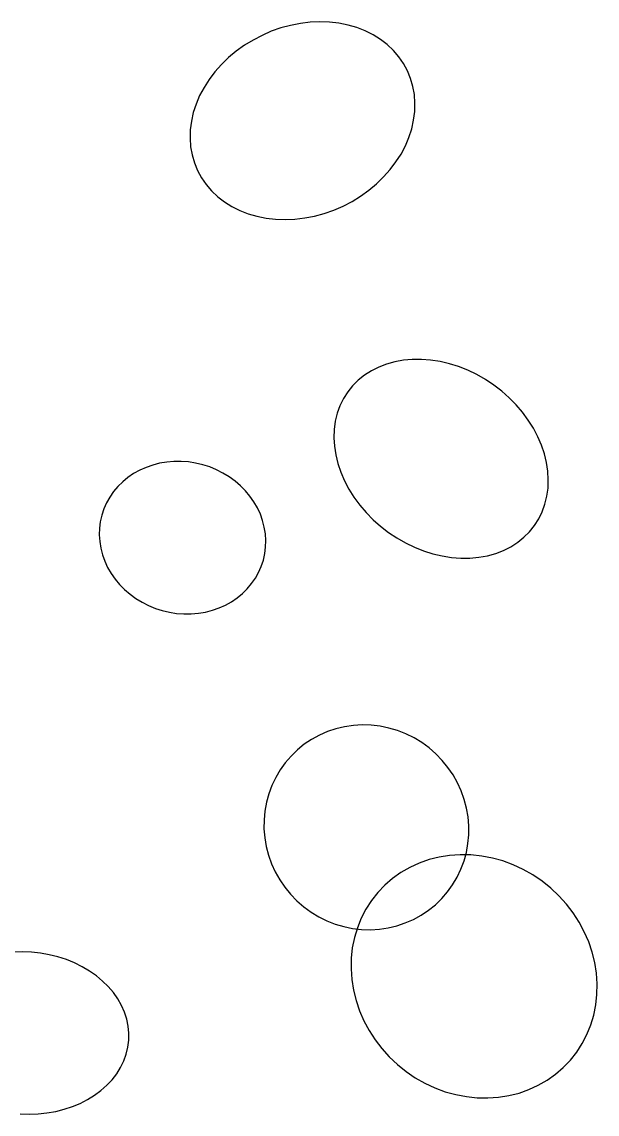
# Model space of a CAD drawing. Header units: metres. Extents: x -14837 to 24336, y -294028 to -274398.
# Drawn here: x 15261 to 24336, y -294028 to -276804 of the extents above; entities that cross this region are included whole.
import ezdxf

# ---------------------------------------------------------------- set-up
doc = ezdxf.new("R2010")
doc.units = ezdxf.units.M

msp = doc.modelspace()

# ---------------------------------------------------------------- linework, layer by layer
at = {"layer": 'LAYER'}
for p, q in [((19196.3, -276953.31), (19049.59, -277016.69)), ((19346.75, -276900.65), (19196.3, -276953.31)), ((19499.8, -276859.12), (19346.75, -276900.65)), ((19654.29, -276829.02), (19499.8, -276859.12)), ((19809.04, -276810.6), (19654.29, -276829.02)), ((19962.87, -276803.98), (19809.04, -276810.6)), ((20114.62, -276809.23), (19962.87, -276803.98)), ((20263.12, -276826.3), (20114.62, -276809.23)), ((20407.25, -276855.05), (20263.12, -276826.3)), ((20545.9, -276895.28), (20407.25, -276855.05)), ((20678.04, -276946.67), (20545.9, -276895.28)), ((20802.64, -277008.84), (20678.04, -276946.67)), ((18907.75, -277090.32), (18771.85, -277173.62)), ((19049.59, -277016.69), (18907.75, -277090.32)), ((20918.76, -277081.31), (20802.64, -277008.84)), ((21025.53, -277163.52), (20918.76, -277081.31)), ((18642.92, -277265.97), (18521.96, -277366.67)), ((18771.85, -277173.62), (18642.92, -277265.97)), ((21122.11, -277254.87), (21025.53, -277163.52)), ((21207.79, -277354.64), (21122.11, -277254.87)), ((18409.87, -277474.94), (18307.51, -277589.97)), ((18521.96, -277366.67), (18409.87, -277474.94)), ((21281.9, -277462.07), (21207.79, -277354.64)), ((21343.88, -277576.37), (21281.9, -277462.07)), ((18307.51, -277589.97), (18215.67, -277710.87)), ((21393.27, -277696.64), (21343.88, -277576.37)), ((18215.67, -277710.87), (18135.03, -277836.74)), ((21429.68, -277821.98), (21393.27, -277696.64)), ((21452.85, -277951.43), (21429.68, -277821.98)), ((18066.22, -277966.6), (18009.75, -278099.48)), ((18135.03, -277836.74), (18066.22, -277966.6)), ((21462.58, -278084.01), (21452.85, -277951.43)), ((18009.75, -278099.48), (17966.06, -278234.35)), ((21458.81, -278218.7), (21462.58, -278084.01)), ((17966.06, -278234.35), (17935.48, -278370.2)), ((21441.57, -278354.5), (21458.81, -278218.7)), ((17918.24, -278505.99), (17914.47, -278640.69)), ((17935.48, -278370.2), (17918.24, -278505.99)), ((21367.3, -278625.22), (21410.99, -278490.35)), ((21410.99, -278490.35), (21441.57, -278354.5)), ((17914.47, -278640.69), (17924.2, -278773.27)), ((21310.83, -278758.1), (21367.3, -278625.22)), ((17924.2, -278773.27), (17947.37, -278902.72)), ((21242.02, -278887.96), (21310.83, -278758.1)), ((17947.37, -278902.72), (17983.78, -279028.06)), ((17983.78, -279028.06), (18033.17, -279148.33)), ((21069.54, -279134.73), (21161.38, -279013.82)), ((21161.38, -279013.82), (21242.02, -278887.96)), ((18033.17, -279148.33), (18033.17, -279148.33)), ((18033.17, -279148.33), (18095.15, -279262.62)), ((20967.18, -279249.76), (21069.54, -279134.73)), ((18095.15, -279262.62), (18169.26, -279370.06)), ((18169.26, -279370.06), (18254.94, -279469.83)), ((20734.13, -279458.73), (20855.09, -279358.03)), ((20855.09, -279358.03), (20967.18, -279249.76)), ((18254.94, -279469.83), (18351.52, -279561.17)), ((20605.2, -279551.08), (20734.13, -279458.73)), ((18351.52, -279561.17), (18458.29, -279643.39)), ((18458.29, -279643.39), (18574.41, -279715.86)), ((18574.41, -279715.86), (18699.01, -279778.03)), ((20180.75, -279771.39), (20327.46, -279708.01)), ((20327.46, -279708.01), (20469.3, -279634.38)), ((20469.3, -279634.38), (20605.2, -279551.08)), ((18699.01, -279778.03), (18831.15, -279829.42)), ((18831.15, -279829.42), (18969.8, -279869.65)), ((18969.8, -279869.65), (19113.93, -279898.4)), ((19722.76, -279895.67), (19877.25, -279865.58)), ((19877.25, -279865.58), (20030.3, -279824.05)), ((20030.3, -279824.05), (20180.75, -279771.39)), ((19113.93, -279898.4), (19262.43, -279915.47)), ((19262.43, -279915.47), (19414.18, -279920.71)), ((19414.18, -279920.71), (19568.01, -279914.1)), ((19568.01, -279914.1), (19722.76, -279895.67)), ((21420.02, -282126.8), (21279.77, -282139.48)), ((21563.73, -282126.04), (21420.02, -282126.8)), ((21709.81, -282137.21), (21563.73, -282126.04)), ((20890.26, -282247.62), (20774.13, -282306.12)), ((21013.87, -282200.12), (20890.26, -282247.62)), ((21144.04, -282163.98), (21013.87, -282200.12)), ((21279.77, -282139.48), (21144.04, -282163.98)), ((21857.14, -282160.22), (21709.81, -282137.21)), ((22004.6, -282194.89), (21857.14, -282160.22)), ((22151.08, -282240.97), (22004.6, -282194.89)), ((22295.45, -282298.1), (22151.08, -282240.97)), ((22436.62, -282365.84), (22295.45, -282298.1)), ((20567.83, -282454.27), (20479.22, -282542.78)), ((20666.38, -282375.18), (20567.83, -282454.27)), ((20774.13, -282306.12), (20666.38, -282375.18)), ((22573.51, -282443.69), (22436.62, -282365.84)), ((22705.08, -282531.04), (22573.51, -282443.69)), ((20401.23, -282640.05), (20334.45, -282745.33)), ((20479.22, -282542.78), (20401.23, -282640.05)), ((22830.33, -282627.24), (22705.08, -282531.04)), ((22948.3, -282731.55), (22830.33, -282627.24)), ((20334.45, -282745.33), (20279.39, -282857.83)), ((23058.1, -282843.18), (22948.3, -282731.55)), ((20236.48, -282976.68), (20206.03, -283100.99)), ((20279.39, -282857.83), (20236.48, -282976.68)), ((23158.9, -282961.27), (23058.1, -282843.18)), ((23249.92, -283084.94), (23158.9, -282961.27)), ((20206.03, -283100.99), (20188.28, -283229.8)), ((23330.48, -283213.23), (23249.92, -283084.94)), ((20188.28, -283229.8), (20183.36, -283362.14)), ((23399.95, -283345.18), (23330.48, -283213.23)), ((20183.36, -283362.14), (20191.32, -283496.99)), ((20191.32, -283496.99), (20212.08, -283633.34)), ((23457.82, -283479.77), (23399.95, -283345.18)), ((23503.63, -283615.99), (23457.82, -283479.77)), ((20212.08, -283633.34), (20245.5, -283770.14)), ((23537.05, -283752.79), (23503.63, -283615.99)), ((17221.21, -283829.35), (17120.42, -283874.38)), ((17326.37, -283792.76), (17221.21, -283829.35)), ((17435.1, -283764.88), (17326.37, -283792.76)), ((17546.59, -283745.92), (17435.1, -283764.88)), ((17659.97, -283736.03), (17546.59, -283745.92)), ((17774.39, -283735.28), (17659.97, -283736.03)), ((17888.98, -283743.69), (17774.39, -283735.28)), ((18002.86, -283761.17), (17888.98, -283743.69)), ((18115.17, -283787.61), (18002.86, -283761.17)), ((18225.05, -283822.81), (18115.17, -283787.61)), ((18331.66, -283866.48), (18225.05, -283822.81)), ((20245.5, -283770.14), (20291.31, -283906.36)), ((23557.81, -283889.14), (23537.05, -283752.79)), ((16935.01, -283988.3), (16851.8, -284056.33)), ((17024.78, -283927.5), (16935.01, -283988.3)), ((17120.42, -283874.38), (17024.78, -283927.5)), ((18434.2, -283918.31), (18331.66, -283866.48)), ((18531.89, -283977.89), (18434.2, -283918.31)), ((18623.98, -284044.78), (18531.89, -283977.89)), ((20291.31, -283906.36), (20349.18, -284040.95)), ((23565.77, -284023.99), (23557.81, -283889.14)), ((16775.77, -284131.07), (16707.51, -284211.94)), ((16851.8, -284056.33), (16775.77, -284131.07)), ((18709.76, -284118.46), (18623.98, -284044.78)), ((18788.6, -284198.37), (18709.76, -284118.46)), ((20349.18, -284040.95), (20418.65, -284172.9)), ((20418.65, -284172.9), (20499.21, -284301.19)), ((23543.1, -284285.14), (23560.85, -284156.33)), ((23560.85, -284156.33), (23565.77, -284023.99)), ((16647.53, -284298.33), (16596.3, -284389.59)), ((16707.51, -284211.94), (16647.53, -284298.33)), ((18859.88, -284283.91), (18788.6, -284198.37)), ((18923.07, -284374.42), (18859.88, -284283.91)), ((20499.21, -284301.19), (20590.23, -284424.85)), ((23512.65, -284409.44), (23543.1, -284285.14)), ((16554.19, -284485.02), (16521.54, -284583.89)), ((16596.3, -284389.59), (16554.19, -284485.02)), ((18977.68, -284469.22), (18923.07, -284374.42)), ((19023.29, -284567.58), (18977.68, -284469.22)), ((20590.23, -284424.85), (20691.03, -284542.95)), ((23414.68, -284640.79), (23469.74, -284528.3)), ((23469.74, -284528.3), (23512.65, -284409.44)), ((16498.6, -284685.45), (16485.52, -284788.93)), ((16521.54, -284583.89), (16498.6, -284685.45)), ((19059.57, -284668.75), (19023.29, -284567.58)), ((19086.24, -284771.97), (19059.57, -284668.75)), ((20691.03, -284542.95), (20800.83, -284654.58)), ((20800.83, -284654.58), (20918.8, -284758.89)), ((23347.9, -284746.08), (23414.68, -284640.79)), ((16485.52, -284788.93), (16482.42, -284893.54)), ((19103.08, -284876.45), (19086.24, -284771.97)), ((19109.99, -284981.4), (19103.08, -284876.45)), ((20918.8, -284758.89), (21044.05, -284855.08)), ((21044.05, -284855.08), (21175.62, -284942.44)), ((23181.3, -284931.86), (23269.91, -284843.35)), ((23269.91, -284843.35), (23347.9, -284746.08)), ((23347.9, -284746.08), (23347.9, -284746.08)), ((16482.42, -284893.54), (16489.33, -284998.49)), ((16489.33, -284998.49), (16506.17, -285102.97)), ((19106.89, -285086.01), (19109.99, -284981.4)), ((21175.62, -284942.44), (21312.51, -285020.28)), ((21312.51, -285020.28), (21453.68, -285088.03)), ((22975, -285080.01), (23082.75, -285010.95)), ((23082.75, -285010.95), (23181.3, -284931.86)), ((16506.17, -285102.97), (16532.84, -285206.19)), ((16532.84, -285206.19), (16569.12, -285307.36)), ((19070.87, -285291.05), (19093.81, -285189.49)), ((19093.81, -285189.49), (19106.89, -285086.01)), ((21453.68, -285088.03), (21598.05, -285145.16)), ((21598.05, -285145.16), (21744.53, -285191.23)), ((21744.53, -285191.23), (21891.99, -285225.91)), ((21891.99, -285225.91), (22039.32, -285248.92)), ((22469.36, -285246.65), (22605.09, -285222.15)), ((22605.09, -285222.15), (22735.26, -285186.01)), ((22735.26, -285186.01), (22858.87, -285138.51)), ((22858.87, -285138.51), (22975, -285080.01)), ((16569.12, -285307.36), (16614.73, -285405.72)), ((18996.11, -285485.35), (19038.22, -285389.92)), ((19038.22, -285389.92), (19070.87, -285291.05)), ((19070.87, -285291.05), (19070.87, -285291.05)), ((22039.32, -285248.92), (22185.4, -285260.09)), ((22185.4, -285260.09), (22329.11, -285259.33)), ((22329.11, -285259.33), (22469.36, -285246.65)), ((16614.73, -285405.72), (16669.35, -285500.52)), ((16669.35, -285500.52), (16732.53, -285591.03)), ((18944.88, -285576.61), (18996.11, -285485.35)), ((16732.53, -285591.03), (16803.81, -285676.57)), ((16803.81, -285676.57), (16882.65, -285756.48)), ((18740.61, -285818.61), (18816.64, -285743.87)), ((18816.64, -285743.87), (18884.9, -285663)), ((18884.9, -285663), (18944.88, -285576.61)), ((16882.65, -285756.48), (16968.43, -285830.16)), ((16968.43, -285830.16), (17060.52, -285897.05)), ((17060.52, -285897.05), (17158.21, -285956.63)), ((18567.63, -285947.44), (18657.4, -285886.64)), ((18657.4, -285886.64), (18740.61, -285818.61)), ((17158.21, -285956.63), (17260.75, -286008.46)), ((17260.75, -286008.46), (17367.36, -286052.13)), ((17367.36, -286052.13), (17477.24, -286087.32)), ((17477.24, -286087.32), (17589.55, -286113.77)), ((18157.31, -286110.06), (18266.04, -286082.18)), ((18266.04, -286082.18), (18371.2, -286045.59)), ((18371.2, -286045.59), (18471.99, -286000.56)), ((18471.99, -286000.56), (18567.63, -285947.44)), ((17589.55, -286113.77), (17703.43, -286131.25)), ((17703.43, -286131.25), (17818.02, -286139.66)), ((17818.02, -286139.66), (17932.44, -286138.91)), ((17932.44, -286138.91), (18045.82, -286129.02)), ((18045.82, -286129.02), (18157.31, -286110.06)), ((20215.81, -287951.97), (20083.11, -287996.3)), ((20352.17, -287919.46), (20215.81, -287951.97)), ((20491.14, -287899.02), (20352.17, -287919.46)), ((20631.68, -287890.79), (20491.14, -287899.02)), ((20772.7, -287894.85), (20631.68, -287890.79)), ((20913.15, -287911.17), (20772.7, -287894.85)), ((21051.94, -287939.61), (20913.15, -287911.17)), ((21188.02, -287979.97), (21051.94, -287939.61)), ((21320.36, -288031.93), (21188.02, -287979.97)), ((19832.68, -288118.99), (19716.86, -288196.4)), ((19955.08, -288052.12), (19832.68, -288118.99)), ((20083.11, -287996.3), (19955.08, -288052.12)), ((21447.95, -288095.11), (21320.36, -288031.93)), ((21569.82, -288169.01), (21447.95, -288095.11)), ((19608.49, -288283.78), (19508.4, -288380.45)), ((19716.86, -288196.4), (19608.49, -288283.78)), ((21685.04, -288253.09), (21569.82, -288169.01)), ((21792.74, -288346.68), (21685.04, -288253.09)), ((19417.35, -288485.68), (19336.03, -288598.67)), ((19508.4, -288380.45), (19417.35, -288485.68)), ((21892.09, -288449.1), (21792.74, -288346.68)), ((21982.33, -288559.55), (21892.09, -288449.1)), ((19336.03, -288598.67), (19265.06, -288718.55)), ((22062.79, -288677.19), (21982.33, -288559.55)), ((19204.98, -288844.42), (19156.25, -288975.31)), ((19265.06, -288718.55), (19204.98, -288844.42)), ((22132.85, -288801.14), (22062.79, -288677.19)), ((22191.97, -288930.44), (22132.85, -288801.14)), ((19156.25, -288975.31), (19119.25, -289110.24)), ((22239.71, -289064.11), (22191.97, -288930.44)), ((19119.25, -289110.24), (19094.24, -289248.17)), ((22275.7, -289201.14), (22239.71, -289064.11)), ((19094.24, -289248.17), (19081.42, -289388.05)), ((22299.67, -289340.48), (22275.7, -289201.14)), ((22311.44, -289481.07), (22299.67, -289340.48)), ((19081.42, -289388.05), (19080.9, -289528.83)), ((19080.9, -289528.83), (19092.67, -289669.42)), ((22310.91, -289621.85), (22311.44, -289481.07)), ((19092.67, -289669.42), (19116.64, -289808.76)), ((22298.1, -289761.73), (22310.91, -289621.85)), ((19116.64, -289808.76), (19152.63, -289945.79)), ((22273.09, -289899.66), (22298.1, -289761.73)), ((19152.63, -289945.79), (19200.37, -290079.46)), ((21684.47, -290014.86), (21529.64, -290069.26)), ((21844.71, -289974.46), (21684.47, -290014.86)), ((22009.13, -289948.37), (21844.71, -289974.46)), ((22176.48, -289936.79), (22009.13, -289948.37)), ((22345.5, -289939.81), (22176.48, -289936.79)), ((22187.36, -290165.48), (22236.09, -290034.59)), ((22236.09, -290034.59), (22273.09, -289899.66)), ((22514.89, -289957.4), (22345.5, -289939.81)), ((22683.37, -289989.43), (22514.89, -289957.4)), ((22849.65, -290035.66), (22683.37, -289989.43)), ((23012.46, -290095.73), (22849.65, -290035.66)), ((19200.37, -290079.46), (19259.49, -290208.77)), ((19259.49, -290208.77), (19329.55, -290332.71)), ((21240.86, -290218.32), (21109.11, -290311.83)), ((21381.4, -290137.26), (21240.86, -290218.32)), ((21529.64, -290069.26), (21381.4, -290137.26)), ((22127.28, -290291.35), (22187.36, -290165.48)), ((23170.58, -290169.18), (23012.46, -290095.73)), ((23322.79, -290255.47), (23170.58, -290169.18)), ((19329.55, -290332.71), (19410.01, -290450.35)), ((21109.11, -290311.83), (20987.14, -290417.09)), ((22056.31, -290411.24), (22127.28, -290291.35)), ((23467.94, -290353.93), (23322.79, -290255.47)), ((23604.92, -290463.81), (23467.94, -290353.93)), ((19410.01, -290450.35), (19500.25, -290560.8)), ((19500.25, -290560.8), (19599.6, -290663.22)), ((20875.88, -290533.29), (20776.19, -290659.55)), ((20987.14, -290417.09), (20875.88, -290533.29)), ((21883.94, -290629.45), (21974.99, -290524.22)), ((21974.99, -290524.22), (22056.31, -290411.24)), ((23732.68, -290584.28), (23604.92, -290463.81)), ((19599.6, -290663.22), (19707.3, -290756.82)), ((20776.19, -290659.55), (20688.81, -290794.91)), ((21675.48, -290813.5), (21783.85, -290726.12)), ((21783.85, -290726.12), (21883.94, -290629.45)), ((21883.94, -290629.45), (21883.94, -290629.45)), ((23850.27, -290714.41), (23732.68, -290584.28)), ((23956.78, -290853.23), (23850.27, -290714.41)), ((19707.3, -290756.82), (19822.52, -290840.89)), ((19822.52, -290840.89), (19944.39, -290914.79)), ((20688.81, -290794.91), (20614.41, -290938.33)), ((21437.26, -290957.79), (21559.66, -290890.92)), ((21559.66, -290890.92), (21675.48, -290813.5)), ((24051.4, -290999.66), (23956.78, -290853.23)), ((19944.39, -290914.79), (20071.98, -290977.97)), ((20071.98, -290977.97), (20204.32, -291029.93)), ((20204.32, -291029.93), (20340.4, -291070.29)), ((20340.4, -291070.29), (20479.19, -291098.73)), ((20614.41, -290938.33), (20553.56, -291088.72)), ((21040.17, -291090.44), (21176.53, -291057.93)), ((21176.53, -291057.93), (21309.23, -291013.6)), ((21309.23, -291013.6), (21437.26, -290957.79)), ((24133.41, -291152.61), (24051.4, -290999.66)), ((20506.73, -291244.95), (20474.26, -291405.81)), ((20479.19, -291098.73), (20619.64, -291115.05)), ((20553.56, -291088.72), (20506.73, -291244.95)), ((20619.64, -291115.05), (20760.66, -291119.11)), ((20760.66, -291119.11), (20901.2, -291110.89)), ((20901.2, -291110.89), (21040.17, -291090.44)), ((24202.19, -291310.89), (24133.41, -291152.61)), ((20474.26, -291405.81), (20456.41, -291570.09)), ((24257.21, -291473.32), (24202.19, -291310.89)), ((15272.75, -291469.43), (15131.38, -291474.03)), ((15414.53, -291474.57), (15272.75, -291469.43)), ((15555.61, -291489.4), (15414.53, -291474.57)), ((15694.94, -291513.82), (15555.61, -291489.4)), ((15831.45, -291547.64), (15694.94, -291513.82)), ((15964.1, -291590.6), (15831.45, -291547.64)), ((16091.89, -291642.37), (15964.1, -291590.6)), ((20456.41, -291570.09), (20453.31, -291736.54)), ((24298.06, -291638.65), (24257.21, -291473.32)), ((16213.83, -291702.56), (16091.89, -291642.37)), ((16329.01, -291770.71), (16213.83, -291702.56)), ((16436.54, -291846.31), (16329.01, -291770.71)), ((20453.31, -291736.54), (20464.99, -291903.89)), ((24324.42, -291805.63), (24298.06, -291638.65)), ((16535.61, -291928.77), (16436.54, -291846.31)), ((16625.46, -292017.47), (16535.61, -291928.77)), ((20464.99, -291903.89), (20491.35, -292070.87)), ((24336.1, -291972.98), (24324.42, -291805.63)), ((16705.41, -292111.74), (16625.46, -292017.47)), ((16774.86, -292210.86), (16705.41, -292111.74)), ((20491.35, -292070.87), (20532.2, -292236.2)), ((24333, -292139.42), (24336.1, -291972.98)), ((16833.26, -292314.07), (16774.86, -292210.86)), ((20532.2, -292236.2), (20587.22, -292398.62)), ((24315.15, -292303.71), (24333, -292139.42)), ((16880.19, -292420.59), (16833.26, -292314.07)), ((16915.27, -292529.6), (16880.19, -292420.59)), ((20587.22, -292398.62), (20656, -292556.91)), ((24282.68, -292464.57), (24315.15, -292303.71)), ((16938.25, -292640.29), (16915.27, -292529.6)), ((20656, -292556.91), (20738.01, -292709.86)), ((24175, -292771.19), (24235.85, -292620.8)), ((24235.85, -292620.8), (24282.68, -292464.57)), ((16948.94, -292751.79), (16938.25, -292640.29)), ((16947.28, -292863.28), (16948.94, -292751.79)), ((20738.01, -292709.86), (20832.63, -292856.29)), ((24100.6, -292914.61), (24175, -292771.19)), ((16907, -293082.79), (16933.26, -292973.89)), ((16933.26, -292973.89), (16947.28, -292863.28)), ((16947.28, -292863.28), (16947.28, -292863.28)), ((20832.63, -292856.29), (20939.14, -292995.11)), ((24013.22, -293049.97), (24100.6, -292914.61)), ((16868.7, -293189.14), (16907, -293082.79)), ((20939.14, -292995.11), (21056.73, -293125.24)), ((21056.73, -293125.24), (21184.5, -293245.71)), ((23913.53, -293176.22), (24013.22, -293049.97)), ((16757.22, -293391.02), (16818.65, -293292.15)), ((16818.65, -293292.15), (16868.7, -293189.14)), ((21184.5, -293245.71), (21321.48, -293355.59)), ((23680.3, -293397.68), (23802.27, -293292.43)), ((23802.27, -293292.43), (23913.53, -293176.22)), ((23913.53, -293176.22), (23913.53, -293176.22)), ((16602.21, -293573.37), (16684.89, -293485)), ((16684.89, -293485), (16757.22, -293391.02)), ((21321.48, -293355.59), (21466.62, -293454.05)), ((21466.62, -293454.05), (21618.83, -293540.33)), ((23408.02, -293572.26), (23548.55, -293491.2)), ((23548.55, -293491.2), (23680.3, -293397.68)), ((16408.38, -293730.67), (16509.81, -293655.47)), ((16509.81, -293655.47), (16602.21, -293573.37)), ((21618.83, -293540.33), (21776.95, -293613.79)), ((21776.95, -293613.79), (21939.77, -293673.86)), ((23104.94, -293694.66), (23259.77, -293640.25)), ((23259.77, -293640.25), (23408.02, -293572.26)), ((16181.62, -293858.13), (16298.71, -293798.39)), ((16298.71, -293798.39), (16408.38, -293730.67)), ((21939.77, -293673.86), (22106.05, -293720.09)), ((22106.05, -293720.09), (22274.52, -293752.12)), ((22274.52, -293752.12), (22443.91, -293769.71)), ((22443.91, -293769.71), (22612.93, -293772.73)), ((22612.93, -293772.73), (22780.28, -293761.15)), ((22780.28, -293761.15), (22944.7, -293735.06)), ((22944.7, -293735.06), (23104.94, -293694.66)), ((15517.75, -294023.38), (15657.66, -294009.08)), ((15657.66, -294009.08), (15795.03, -293985.19)), ((15795.03, -293985.19), (15928.82, -293951.88)), ((15928.82, -293951.88), (16058.01, -293909.42)), ((16058.01, -293909.42), (16181.62, -293858.13)), ((15234.6, -294022.84), (15376.37, -294027.98)), ((15376.37, -294027.98), (15517.75, -294023.38))]:
    msp.add_line(p, q, dxfattribs=at)

doc.saveas('drawing.dxf')
